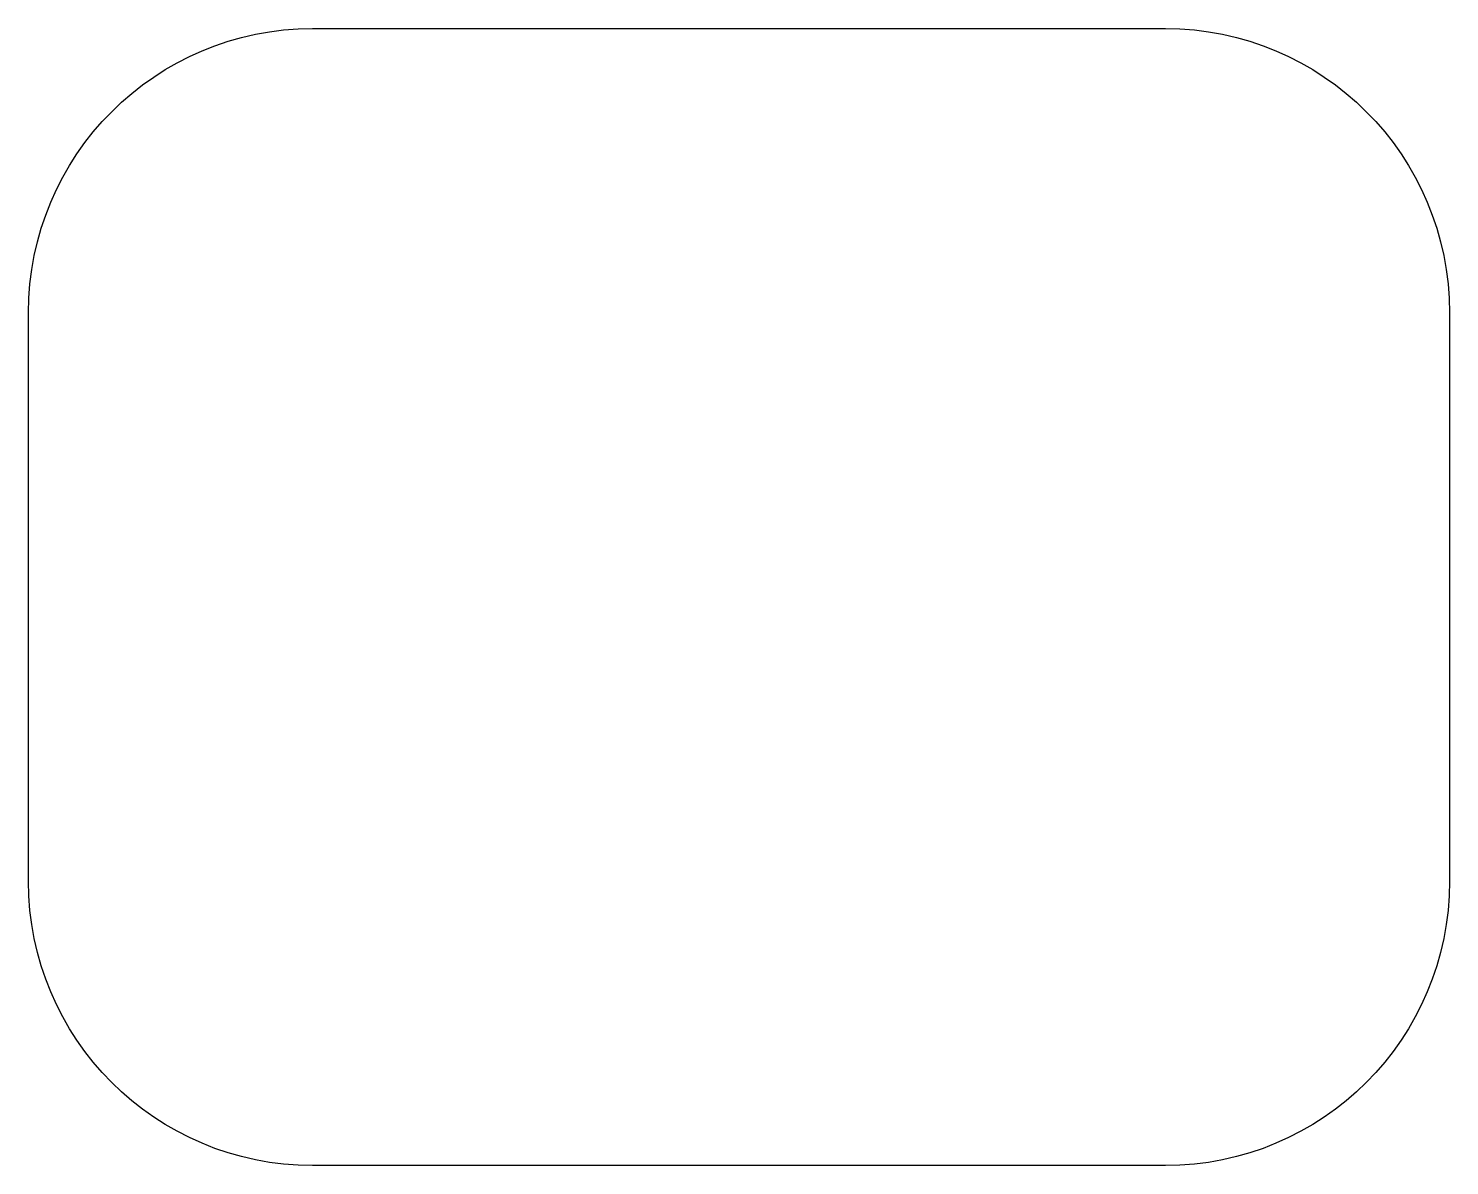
# Model space of a CAD drawing. Header units: millimetres. Extents: x 0 to 10, y 14.1 to 22.1.
import ezdxf

# ---------------------------------------------------------------- set-up
doc = ezdxf.new("R2010")
doc.units = ezdxf.units.MM
doc.layers.get('0').update_dxf_attribs({"linetype": 'CONTINUOUS'})

msp = doc.modelspace()

# ---------------------------------------------------------------- linework, layer by layer
msp.add_lwpolyline([(2, 22.143), (8, 22.143, -0.41421), (10, 20.143), (10, 16.143, -0.41421), (8, 14.143), (2, 14.143, -0.41421), (0, 16.143), (0, 20.143, -0.41421)], format="xyb", close=True)

doc.saveas('drawing.dxf')
